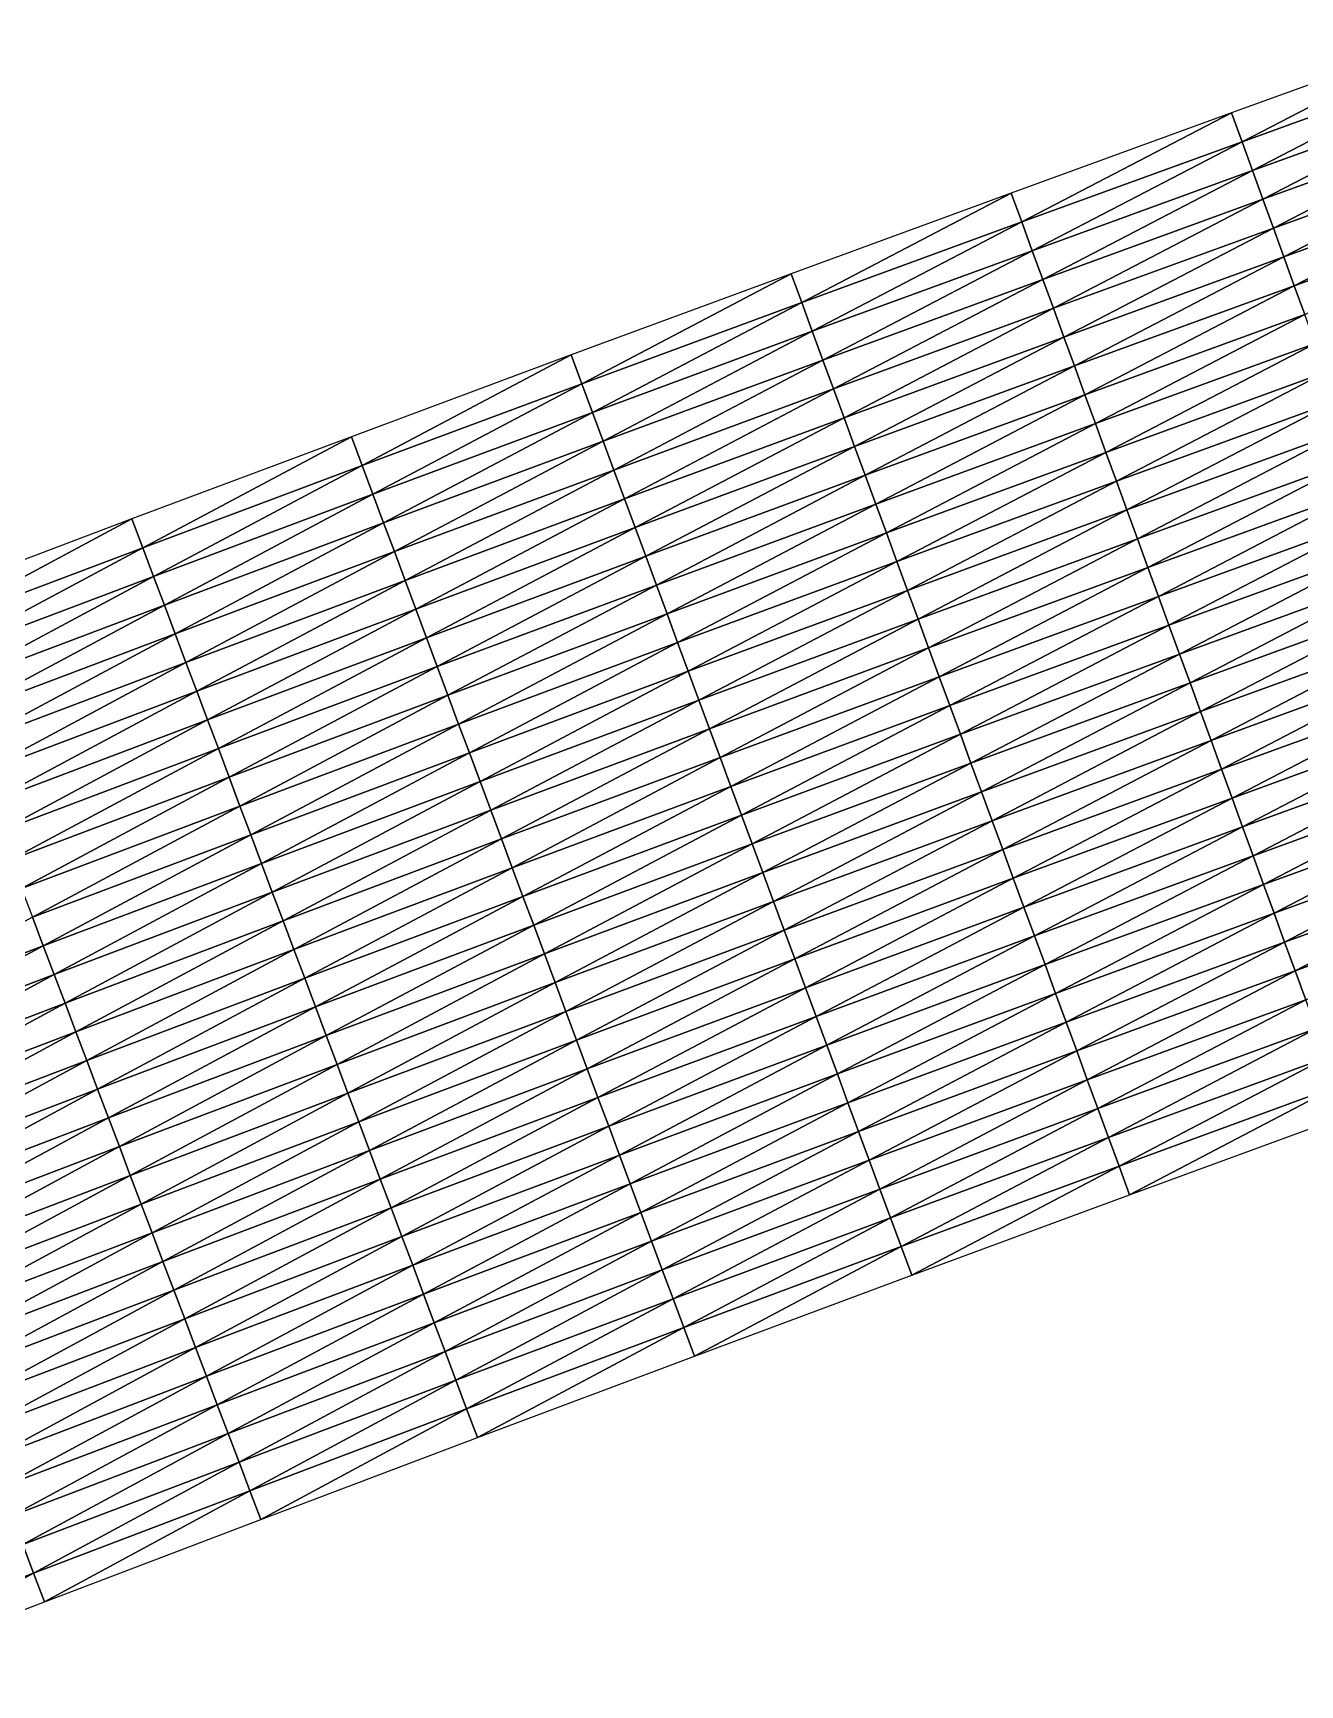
# Model space of a CAD drawing. Header units: metres. Extents: x 479979 to 482619, y 6959976 to 6961524.
# Drawn here: x 481051.8 to 481134.4, y 6960621.5 to 6960729.2 of the extents above; entities that cross this region are included whole.
import ezdxf

# ---------------------------------------------------------------- set-up
doc = ezdxf.new("R2010")
doc.units = ezdxf.units.M

msp = doc.modelspace()

# ---------------------------------------------------------------- linework, layer by layer
at = {"layer": 'GENERAL_FILL_TOP'}
for points in [[(481130.668, 6960722.103, 7.635), (481144.37, 6960729.187, 7.569), (481129.986, 6960723.983, 7.641)], [(481130.668, 6960722.103, 7.635), (481145.048, 6960727.305, 7.563), (481144.37, 6960729.187, 7.569)], [(481131.35, 6960720.223, 7.628), (481145.048, 6960727.305, 7.563), (481130.668, 6960722.103, 7.635)], [(481131.35, 6960720.223, 7.628), (481145.727, 6960725.424, 7.556), (481145.048, 6960727.305, 7.563)], [(481132.032, 6960718.343, 7.622), (481145.727, 6960725.424, 7.556), (481131.35, 6960720.223, 7.628)], [(481132.032, 6960718.343, 7.622), (481146.406, 6960723.543, 7.55), (481145.727, 6960725.424, 7.556)], [(481116.298, 6960716.873, 7.706), (481129.986, 6960723.983, 7.641), (481115.612, 6960718.751, 7.713)], [(481116.298, 6960716.873, 7.706), (481130.668, 6960722.103, 7.635), (481129.986, 6960723.983, 7.641)], [(481132.715, 6960716.463, 7.615), (481146.406, 6960723.543, 7.55), (481132.032, 6960718.343, 7.622)], [(481132.715, 6960716.463, 7.615), (481147.084, 6960721.661, 7.543), (481146.406, 6960723.543, 7.55)], [(481116.984, 6960714.994, 7.7), (481130.668, 6960722.103, 7.635), (481116.298, 6960716.873, 7.706)], [(481116.984, 6960714.994, 7.7), (481131.35, 6960720.223, 7.628), (481130.668, 6960722.103, 7.635)], [(481133.397, 6960714.583, 7.609), (481147.084, 6960721.661, 7.543), (481132.715, 6960716.463, 7.615)], [(481133.397, 6960714.583, 7.609), (481147.763, 6960719.78, 7.537), (481147.084, 6960721.661, 7.543)], [(481117.67, 6960713.115, 7.693), (481131.35, 6960720.223, 7.628), (481116.984, 6960714.994, 7.7)], [(481117.67, 6960713.115, 7.693), (481132.032, 6960718.343, 7.622), (481131.35, 6960720.223, 7.628)], [(481134.079, 6960712.703, 7.602), (481147.763, 6960719.78, 7.537), (481133.397, 6960714.583, 7.609)], [(481134.079, 6960712.703, 7.602), (481148.442, 6960717.899, 7.531), (481147.763, 6960719.78, 7.537)], [(481101.94, 6960711.612, 7.778), (481115.612, 6960718.751, 7.713), (481101.25, 6960713.489, 7.784)], [(481101.94, 6960711.612, 7.778), (481116.298, 6960716.873, 7.706), (481115.612, 6960718.751, 7.713)], [(481118.356, 6960711.237, 7.687), (481132.032, 6960718.343, 7.622), (481117.67, 6960713.115, 7.693)], [(481118.356, 6960711.237, 7.687), (481132.715, 6960716.463, 7.615), (481132.032, 6960718.343, 7.622)], [(481134.761, 6960710.823, 7.596), (481148.442, 6960717.899, 7.531), (481134.079, 6960712.703, 7.602)], [(481102.63, 6960709.735, 7.771), (481116.298, 6960716.873, 7.706), (481101.94, 6960711.612, 7.778)], [(481102.63, 6960709.735, 7.771), (481116.984, 6960714.994, 7.7), (481116.298, 6960716.873, 7.706)], [(481119.042, 6960709.358, 7.68), (481132.715, 6960716.463, 7.615), (481118.356, 6960711.237, 7.687)], [(481119.042, 6960709.358, 7.68), (481133.397, 6960714.583, 7.609), (481132.715, 6960716.463, 7.615)], [(481103.32, 6960707.858, 7.765), (481116.984, 6960714.994, 7.7), (481102.63, 6960709.735, 7.771)], [(481103.32, 6960707.858, 7.765), (481117.67, 6960713.115, 7.693), (481116.984, 6960714.994, 7.7)], [(481119.728, 6960707.479, 7.674), (481133.397, 6960714.583, 7.609), (481119.042, 6960709.358, 7.68)], [(481119.728, 6960707.479, 7.674), (481134.079, 6960712.703, 7.602), (481133.397, 6960714.583, 7.609)], [(481087.594, 6960706.319, 7.85), (481101.25, 6960713.489, 7.784), (481086.9, 6960708.195, 7.856)], [(481087.594, 6960706.319, 7.85), (481101.94, 6960711.612, 7.778), (481101.25, 6960713.489, 7.784)], [(481104.01, 6960705.981, 7.758), (481117.67, 6960713.115, 7.693), (481103.32, 6960707.858, 7.765)], [(481104.01, 6960705.981, 7.758), (481118.356, 6960711.237, 7.687), (481117.67, 6960713.115, 7.693)], [(481120.414, 6960705.601, 7.667), (481134.079, 6960712.703, 7.602), (481119.728, 6960707.479, 7.674)], [(481120.414, 6960705.601, 7.667), (481134.761, 6960710.823, 7.596), (481134.079, 6960712.703, 7.602)], [(481088.289, 6960704.444, 7.843), (481101.94, 6960711.612, 7.778), (481087.594, 6960706.319, 7.85)], [(481088.289, 6960704.444, 7.843), (481102.63, 6960709.735, 7.771), (481101.94, 6960711.612, 7.778)], [(481104.7, 6960704.103, 7.752), (481118.356, 6960711.237, 7.687), (481104.01, 6960705.981, 7.758)], [(481104.7, 6960704.103, 7.752), (481119.042, 6960709.358, 7.68), (481118.356, 6960711.237, 7.687)], [(481121.1, 6960703.722, 8.039), (481134.761, 6960710.823, 7.596), (481120.414, 6960705.601, 7.667)], [(481121.1, 6960703.722, 8.039), (481135.443, 6960708.943, 8.013), (481134.761, 6960710.823, 7.596)], [(481088.983, 6960702.568, 7.837), (481102.63, 6960709.735, 7.771), (481088.289, 6960704.444, 7.843)], [(481088.983, 6960702.568, 7.837), (481103.32, 6960707.858, 7.765), (481102.63, 6960709.735, 7.771)], [(481105.39, 6960702.226, 7.745), (481119.042, 6960709.358, 7.68), (481104.7, 6960704.103, 7.752)], [(481105.39, 6960702.226, 7.745), (481119.728, 6960707.479, 7.674), (481119.042, 6960709.358, 7.68)], [(481073.263, 6960700.991, 7.922), (481086.9, 6960708.195, 7.856), (481072.564, 6960702.865, 7.928)], [(481073.263, 6960700.991, 7.922), (481087.594, 6960706.319, 7.85), (481086.9, 6960708.195, 7.856)], [(481121.786, 6960701.843, 8.559), (481135.443, 6960708.943, 8.013), (481121.1, 6960703.722, 8.039)], [(481121.786, 6960701.843, 8.559), (481136.126, 6960707.062, 8.533), (481135.443, 6960708.943, 8.013)], [(481089.678, 6960700.692, 7.83), (481103.32, 6960707.858, 7.765), (481088.983, 6960702.568, 7.837)], [(481089.678, 6960700.692, 7.83), (481104.01, 6960705.981, 7.758), (481103.32, 6960707.858, 7.765)], [(481106.08, 6960700.349, 7.739), (481119.728, 6960707.479, 7.674), (481105.39, 6960702.226, 7.745)], [(481106.08, 6960700.349, 7.739), (481120.414, 6960705.601, 7.667), (481119.728, 6960707.479, 7.674)], [(481122.472, 6960699.965, 8.599), (481136.126, 6960707.062, 8.533), (481121.786, 6960701.843, 8.559)], [(481122.472, 6960699.965, 8.599), (481136.808, 6960705.182, 8.573), (481136.126, 6960707.062, 8.533)], [(481073.963, 6960699.118, 7.915), (481087.594, 6960706.319, 7.85), (481073.263, 6960700.991, 7.922)], [(481073.963, 6960699.118, 7.915), (481088.289, 6960704.444, 7.843), (481087.594, 6960706.319, 7.85)], [(481090.373, 6960698.817, 7.824), (481104.01, 6960705.981, 7.758), (481089.678, 6960700.692, 7.83)], [(481090.373, 6960698.817, 7.824), (481104.7, 6960704.103, 7.752), (481104.01, 6960705.981, 7.758)], [(481106.771, 6960698.472, 8.069), (481120.414, 6960705.601, 7.667), (481106.08, 6960700.349, 7.739)], [(481106.771, 6960698.472, 8.069), (481121.1, 6960703.722, 8.039), (481120.414, 6960705.601, 7.667)], [(481123.158, 6960698.086, 8.639), (481136.808, 6960705.182, 8.573), (481122.472, 6960699.965, 8.599)], [(481123.158, 6960698.086, 8.639), (481137.49, 6960703.302, 8.613), (481136.808, 6960705.182, 8.573)], [(481074.662, 6960697.244, 7.909), (481088.289, 6960704.444, 7.843), (481073.963, 6960699.118, 7.915)], [(481074.662, 6960697.244, 7.909), (481088.983, 6960702.568, 7.837), (481088.289, 6960704.444, 7.843)], [(481091.067, 6960696.941, 7.817), (481104.7, 6960704.103, 7.752), (481090.373, 6960698.817, 7.824)], [(481091.067, 6960696.941, 7.817), (481105.39, 6960702.226, 7.745), (481104.7, 6960704.103, 7.752)], [(481107.461, 6960696.595, 8.589), (481121.1, 6960703.722, 8.039), (481106.771, 6960698.472, 8.069)], [(481107.461, 6960696.595, 8.589), (481121.786, 6960701.843, 8.559), (481121.1, 6960703.722, 8.039)], [(481058.948, 6960695.627, 7.994), (481072.564, 6960702.865, 7.928), (481058.243, 6960697.499, 8.001)], [(481058.948, 6960695.627, 7.994), (481073.263, 6960700.991, 7.922), (481072.564, 6960702.865, 7.928)], [(481123.844, 6960696.207, 8.679), (481137.49, 6960703.302, 8.613), (481123.158, 6960698.086, 8.639)], [(481123.844, 6960696.207, 8.679), (481138.172, 6960701.422, 8.653), (481137.49, 6960703.302, 8.613)], [(481075.361, 6960695.37, 7.902), (481088.983, 6960702.568, 7.837), (481074.662, 6960697.244, 7.909)], [(481075.361, 6960695.37, 7.902), (481089.678, 6960700.692, 7.83), (481088.983, 6960702.568, 7.837)], [(481091.762, 6960695.066, 7.811), (481105.39, 6960702.226, 7.745), (481091.067, 6960696.941, 7.817)], [(481091.762, 6960695.066, 7.811), (481106.08, 6960700.349, 7.739), (481105.39, 6960702.226, 7.745)], [(481108.151, 6960694.718, 8.629), (481121.786, 6960701.843, 8.559), (481107.461, 6960696.595, 8.589)], [(481108.151, 6960694.718, 8.629), (481122.472, 6960699.965, 8.599), (481121.786, 6960701.843, 8.559)], [(481059.652, 6960693.755, 7.988), (481073.263, 6960700.991, 7.922), (481058.948, 6960695.627, 7.994)], [(481059.652, 6960693.755, 7.988), (481073.963, 6960699.118, 7.915), (481073.263, 6960700.991, 7.922)], [(481076.06, 6960693.496, 7.896), (481089.678, 6960700.692, 7.83), (481075.361, 6960695.37, 7.902)], [(481076.06, 6960693.496, 7.896), (481090.373, 6960698.817, 7.824), (481089.678, 6960700.692, 7.83)], [(481124.53, 6960694.328, 8.719), (481138.172, 6960701.422, 8.653), (481123.844, 6960696.207, 8.679)], [(481124.53, 6960694.328, 8.719), (481138.854, 6960699.542, 8.693), (481138.172, 6960701.422, 8.653)], [(481092.456, 6960693.19, 8.102), (481106.08, 6960700.349, 7.739), (481091.762, 6960695.066, 7.811)], [(481092.456, 6960693.19, 8.102), (481106.771, 6960698.472, 8.069), (481106.08, 6960700.349, 7.739)], [(481108.841, 6960692.84, 8.669), (481122.472, 6960699.965, 8.599), (481108.151, 6960694.718, 8.629)], [(481108.841, 6960692.84, 8.669), (481123.158, 6960698.086, 8.639), (481122.472, 6960699.965, 8.599)], [(481125.216, 6960692.45, 8.759), (481138.854, 6960699.542, 8.693), (481124.53, 6960694.328, 8.719)], [(481125.216, 6960692.45, 8.759), (481139.536, 6960697.662, 8.733), (481138.854, 6960699.542, 8.693)], [(481060.356, 6960691.883, 7.981), (481073.963, 6960699.118, 7.915), (481059.652, 6960693.755, 7.988)], [(481060.356, 6960691.883, 7.981), (481074.662, 6960697.244, 7.909), (481073.963, 6960699.118, 7.915)], [(481076.76, 6960691.623, 7.889), (481090.373, 6960698.817, 7.824), (481076.06, 6960693.496, 7.896)], [(481076.76, 6960691.623, 7.889), (481091.067, 6960696.941, 7.817), (481090.373, 6960698.817, 7.824)], [(481093.151, 6960691.315, 8.622), (481106.771, 6960698.472, 8.069), (481092.456, 6960693.19, 8.102)], [(481093.151, 6960691.315, 8.622), (481107.461, 6960696.595, 8.589), (481106.771, 6960698.472, 8.069)], [(481044.649, 6960690.224, 8.067), (481058.243, 6960697.499, 8.001), (481043.94, 6960692.093, 8.073)], [(481044.649, 6960690.224, 8.067), (481058.948, 6960695.627, 7.994), (481058.243, 6960697.499, 8.001)], [(481061.061, 6960690.011, 7.974), (481074.662, 6960697.244, 7.909), (481060.356, 6960691.883, 7.981)], [(481061.061, 6960690.011, 7.974), (481075.361, 6960695.37, 7.902), (481074.662, 6960697.244, 7.909)], [(481109.531, 6960690.963, 8.709), (481123.158, 6960698.086, 8.639), (481108.841, 6960692.84, 8.669)], [(481109.531, 6960690.963, 8.709), (481123.844, 6960696.207, 8.679), (481123.158, 6960698.086, 8.639)], [(481125.902, 6960690.571, 8.799), (481139.536, 6960697.662, 8.733), (481125.216, 6960692.45, 8.759)], [(481125.902, 6960690.571, 8.799), (481140.219, 6960695.782, 8.773), (481139.536, 6960697.662, 8.733)], [(481077.459, 6960689.749, 7.883), (481091.067, 6960696.941, 7.817), (481076.76, 6960691.623, 7.889)], [(481077.459, 6960689.749, 7.883), (481091.762, 6960695.066, 7.811), (481091.067, 6960696.941, 7.817)], [(481093.845, 6960689.439, 8.662), (481107.461, 6960696.595, 8.589), (481093.151, 6960691.315, 8.622)], [(481093.845, 6960689.439, 8.662), (481108.151, 6960694.718, 8.629), (481107.461, 6960696.595, 8.589)], [(481110.221, 6960689.086, 8.749), (481123.844, 6960696.207, 8.679), (481109.531, 6960690.963, 8.709)], [(481110.221, 6960689.086, 8.749), (481124.53, 6960694.328, 8.719), (481123.844, 6960696.207, 8.679)], [(481045.359, 6960688.354, 8.06), (481058.948, 6960695.627, 7.994), (481044.649, 6960690.224, 8.067)], [(481045.359, 6960688.354, 8.06), (481059.652, 6960693.755, 7.988), (481058.948, 6960695.627, 7.994)], [(481061.765, 6960688.14, 7.968), (481075.361, 6960695.37, 7.902), (481061.061, 6960690.011, 7.974)], [(481061.765, 6960688.14, 7.968), (481076.06, 6960693.496, 7.896), (481075.361, 6960695.37, 7.902)], [(481078.158, 6960687.875, 8.139), (481091.762, 6960695.066, 7.811), (481077.459, 6960689.749, 7.883)], [(481078.158, 6960687.875, 8.139), (481092.456, 6960693.19, 8.102), (481091.762, 6960695.066, 7.811)], [(481126.588, 6960688.692, 8.839), (481140.219, 6960695.782, 8.773), (481125.902, 6960690.571, 8.799)], [(481126.588, 6960688.692, 8.839), (481140.901, 6960693.902, 8.813), (481140.219, 6960695.782, 8.773)], [(481094.54, 6960687.564, 8.702), (481108.151, 6960694.718, 8.629), (481093.845, 6960689.439, 8.662)], [(481094.54, 6960687.564, 8.702), (481108.841, 6960692.84, 8.669), (481108.151, 6960694.718, 8.629)], [(481110.911, 6960687.209, 8.789), (481124.53, 6960694.328, 8.719), (481110.221, 6960689.086, 8.749)], [(481110.911, 6960687.209, 8.789), (481125.216, 6960692.45, 8.759), (481124.53, 6960694.328, 8.719)], [(481046.069, 6960686.484, 8.054), (481059.652, 6960693.755, 7.988), (481045.359, 6960688.354, 8.06)], [(481046.069, 6960686.484, 8.054), (481060.356, 6960691.883, 7.981), (481059.652, 6960693.755, 7.988)], [(481062.47, 6960686.268, 7.961), (481076.06, 6960693.496, 7.896), (481061.765, 6960688.14, 7.968)], [(481062.47, 6960686.268, 7.961), (481076.76, 6960691.623, 7.889), (481076.06, 6960693.496, 7.896)], [(481078.858, 6960686.001, 8.659), (481092.456, 6960693.19, 8.102), (481078.158, 6960687.875, 8.139)], [(481078.858, 6960686.001, 8.659), (481093.151, 6960691.315, 8.622), (481092.456, 6960693.19, 8.102)], [(481127.274, 6960686.814, 8.799), (481140.901, 6960693.902, 8.813), (481126.588, 6960688.692, 8.839)], [(481127.274, 6960686.814, 8.799), (481141.583, 6960692.022, 8.773), (481140.901, 6960693.902, 8.813)], [(481046.778, 6960684.614, 8.047), (481060.356, 6960691.883, 7.981), (481046.069, 6960686.484, 8.054)], [(481046.778, 6960684.614, 8.047), (481061.061, 6960690.011, 7.974), (481060.356, 6960691.883, 7.981)], [(481095.234, 6960685.688, 8.742), (481108.841, 6960692.84, 8.669), (481094.54, 6960687.564, 8.702)], [(481095.234, 6960685.688, 8.742), (481109.531, 6960690.963, 8.709), (481108.841, 6960692.84, 8.669)], [(481111.601, 6960685.332, 8.829), (481125.216, 6960692.45, 8.759), (481110.911, 6960687.209, 8.789)], [(481111.601, 6960685.332, 8.829), (481125.902, 6960690.571, 8.799), (481125.216, 6960692.45, 8.759)], [(481127.96, 6960684.935, 8.759), (481141.583, 6960692.022, 8.773), (481127.274, 6960686.814, 8.799)], [(481127.96, 6960684.935, 8.759), (481142.265, 6960690.142, 8.733), (481141.583, 6960692.022, 8.773)], [(481063.174, 6960684.396, 7.955), (481076.76, 6960691.623, 7.889), (481062.47, 6960686.268, 7.961)], [(481063.174, 6960684.396, 7.955), (481077.459, 6960689.749, 7.883), (481076.76, 6960691.623, 7.889)], [(481079.557, 6960684.128, 8.699), (481093.151, 6960691.315, 8.622), (481078.858, 6960686.001, 8.659)], [(481079.557, 6960684.128, 8.699), (481093.845, 6960689.439, 8.662), (481093.151, 6960691.315, 8.622)], [(481095.929, 6960683.813, 8.782), (481109.531, 6960690.963, 8.709), (481095.234, 6960685.688, 8.742)], [(481095.929, 6960683.813, 8.782), (481110.221, 6960689.086, 8.749), (481109.531, 6960690.963, 8.709)], [(481047.488, 6960682.744, 8.04), (481061.061, 6960690.011, 7.974), (481046.778, 6960684.614, 8.047)], [(481047.488, 6960682.744, 8.04), (481061.765, 6960688.14, 7.968), (481061.061, 6960690.011, 7.974)], [(481063.878, 6960682.524, 8.179), (481077.459, 6960689.749, 7.883), (481063.174, 6960684.396, 7.955)], [(481063.878, 6960682.524, 8.179), (481078.158, 6960687.875, 8.139), (481077.459, 6960689.749, 7.883)], [(481112.291, 6960683.455, 8.869), (481125.902, 6960690.571, 8.799), (481111.601, 6960685.332, 8.829)], [(481112.291, 6960683.455, 8.869), (481126.588, 6960688.692, 8.839), (481125.902, 6960690.571, 8.799)], [(481128.646, 6960683.056, 8.719), (481142.265, 6960690.142, 8.733), (481127.96, 6960684.935, 8.759)], [(481128.646, 6960683.056, 8.719), (481142.947, 6960688.262, 8.693), (481142.265, 6960690.142, 8.733)], [(481080.256, 6960682.254, 8.739), (481093.845, 6960689.439, 8.662), (481079.557, 6960684.128, 8.699)], [(481080.256, 6960682.254, 8.739), (481094.54, 6960687.564, 8.702), (481093.845, 6960689.439, 8.662)], [(481096.624, 6960681.937, 8.822), (481110.221, 6960689.086, 8.749), (481095.929, 6960683.813, 8.782)], [(481096.624, 6960681.937, 8.822), (481110.911, 6960687.209, 8.789), (481110.221, 6960689.086, 8.749)], [(481112.982, 6960681.577, 8.829), (481126.588, 6960688.692, 8.839), (481112.291, 6960683.455, 8.869)], [(481112.982, 6960681.577, 8.829), (481127.274, 6960686.814, 8.799), (481126.588, 6960688.692, 8.839)], [(481048.198, 6960680.874, 8.034), (481061.765, 6960688.14, 7.968), (481047.488, 6960682.744, 8.04)], [(481048.198, 6960680.874, 8.034), (481062.47, 6960686.268, 7.961), (481061.765, 6960688.14, 7.968)], [(481064.583, 6960680.652, 8.699), (481078.158, 6960687.875, 8.139), (481063.878, 6960682.524, 8.179)], [(481064.583, 6960680.652, 8.699), (481078.858, 6960686.001, 8.659), (481078.158, 6960687.875, 8.139)], [(481080.956, 6960680.38, 8.779), (481094.54, 6960687.564, 8.702), (481080.256, 6960682.254, 8.739)], [(481080.956, 6960680.38, 8.779), (481095.234, 6960685.688, 8.742), (481094.54, 6960687.564, 8.702)], [(481129.332, 6960681.178, 8.679), (481142.947, 6960688.262, 8.693), (481128.646, 6960683.056, 8.719)], [(481129.332, 6960681.178, 8.679), (481143.629, 6960686.382, 8.653), (481142.947, 6960688.262, 8.693)], [(481097.318, 6960680.062, 8.862), (481110.911, 6960687.209, 8.789), (481096.624, 6960681.937, 8.822)], [(481097.318, 6960680.062, 8.862), (481111.601, 6960685.332, 8.829), (481110.911, 6960687.209, 8.789)], [(481113.672, 6960679.7, 8.789), (481127.274, 6960686.814, 8.799), (481112.982, 6960681.577, 8.829)], [(481113.672, 6960679.7, 8.789), (481127.96, 6960684.935, 8.759), (481127.274, 6960686.814, 8.799)], [(481048.907, 6960679.004, 8.027), (481062.47, 6960686.268, 7.961), (481048.198, 6960680.874, 8.034)], [(481048.907, 6960679.004, 8.027), (481063.174, 6960684.396, 7.955), (481062.47, 6960686.268, 7.961)], [(481065.287, 6960678.78, 8.739), (481078.858, 6960686.001, 8.659), (481064.583, 6960680.652, 8.699)], [(481065.287, 6960678.78, 8.739), (481079.557, 6960684.128, 8.699), (481078.858, 6960686.001, 8.659)], [(481081.655, 6960678.506, 8.819), (481095.234, 6960685.688, 8.742), (481080.956, 6960680.38, 8.779)], [(481081.655, 6960678.506, 8.819), (481095.929, 6960683.813, 8.782), (481095.234, 6960685.688, 8.742)], [(481130.018, 6960679.299, 8.639), (481143.629, 6960686.382, 8.653), (481129.332, 6960681.178, 8.679)], [(481130.018, 6960679.299, 8.639), (481144.312, 6960684.502, 8.613), (481143.629, 6960686.382, 8.653)], [(481049.617, 6960677.135, 8.222), (481063.174, 6960684.396, 7.955), (481048.907, 6960679.004, 8.027)], [(481049.617, 6960677.135, 8.222), (481063.878, 6960682.524, 8.179), (481063.174, 6960684.396, 7.955)], [(481098.013, 6960678.186, 8.902), (481111.601, 6960685.332, 8.829), (481097.318, 6960680.062, 8.862)], [(481098.013, 6960678.186, 8.902), (481112.291, 6960683.455, 8.869), (481111.601, 6960685.332, 8.829)], [(481114.362, 6960677.823, 8.749), (481127.96, 6960684.935, 8.759), (481113.672, 6960679.7, 8.789)], [(481114.362, 6960677.823, 8.749), (481128.646, 6960683.056, 8.719), (481127.96, 6960684.935, 8.759)], [(481130.704, 6960677.42, 8.599), (481144.312, 6960684.502, 8.613), (481130.018, 6960679.299, 8.639)], [(481130.704, 6960677.42, 8.599), (481144.994, 6960682.622, 8.573), (481144.312, 6960684.502, 8.613)], [(481065.991, 6960676.908, 8.779), (481079.557, 6960684.128, 8.699), (481065.287, 6960678.78, 8.739)], [(481065.991, 6960676.908, 8.779), (481080.256, 6960682.254, 8.739), (481079.557, 6960684.128, 8.699)], [(481082.354, 6960676.633, 8.859), (481095.929, 6960683.813, 8.782), (481081.655, 6960678.506, 8.819)], [(481082.354, 6960676.633, 8.859), (481096.624, 6960681.937, 8.822), (481095.929, 6960683.813, 8.782)], [(481098.707, 6960676.311, 8.862), (481112.291, 6960683.455, 8.869), (481098.013, 6960678.186, 8.902)], [(481098.707, 6960676.311, 8.862), (481112.982, 6960681.577, 8.829), (481112.291, 6960683.455, 8.869)], [(481050.327, 6960675.265, 8.742), (481063.878, 6960682.524, 8.179), (481049.617, 6960677.135, 8.222)], [(481050.327, 6960675.265, 8.742), (481064.583, 6960680.652, 8.699), (481063.878, 6960682.524, 8.179)], [(481066.696, 6960675.036, 8.819), (481080.256, 6960682.254, 8.739), (481065.991, 6960676.908, 8.779)], [(481066.696, 6960675.036, 8.819), (481080.956, 6960680.38, 8.779), (481080.256, 6960682.254, 8.739)], [(481115.052, 6960675.946, 8.709), (481128.646, 6960683.056, 8.719), (481114.362, 6960677.823, 8.749)], [(481115.052, 6960675.946, 8.709), (481129.332, 6960681.178, 8.679), (481128.646, 6960683.056, 8.719)], [(481131.39, 6960675.542, 8.559), (481144.994, 6960682.622, 8.573), (481130.704, 6960677.42, 8.599)], [(481131.39, 6960675.542, 8.559), (481145.676, 6960680.742, 8.533), (481144.994, 6960682.622, 8.573)], [(481083.054, 6960674.759, 8.899), (481096.624, 6960681.937, 8.822), (481082.354, 6960676.633, 8.859)], [(481083.054, 6960674.759, 8.899), (481097.318, 6960680.062, 8.862), (481096.624, 6960681.937, 8.822)], [(481099.402, 6960674.435, 8.822), (481112.982, 6960681.577, 8.829), (481098.707, 6960676.311, 8.862)], [(481099.402, 6960674.435, 8.822), (481113.672, 6960679.7, 8.789), (481112.982, 6960681.577, 8.829)], [(481115.742, 6960674.069, 8.669), (481129.332, 6960681.178, 8.679), (481115.052, 6960675.946, 8.709)], [(481115.742, 6960674.069, 8.669), (481130.018, 6960679.299, 8.639), (481129.332, 6960681.178, 8.679)], [(481051.037, 6960673.395, 8.782), (481064.583, 6960680.652, 8.699), (481050.327, 6960675.265, 8.742)], [(481051.037, 6960673.395, 8.782), (481065.287, 6960678.78, 8.739), (481064.583, 6960680.652, 8.699)], [(481067.4, 6960673.165, 8.859), (481080.956, 6960680.38, 8.779), (481066.696, 6960675.036, 8.819)], [(481067.4, 6960673.165, 8.859), (481081.655, 6960678.506, 8.819), (481080.956, 6960680.38, 8.779)], [(481083.753, 6960672.885, 8.939), (481097.318, 6960680.062, 8.862), (481083.054, 6960674.759, 8.899)], [(481083.753, 6960672.885, 8.939), (481098.013, 6960678.186, 8.902), (481097.318, 6960680.062, 8.862)], [(481132.076, 6960673.663, 8.039), (481145.676, 6960680.742, 8.533), (481131.39, 6960675.542, 8.559)], [(481132.076, 6960673.663, 8.039), (481146.358, 6960678.861, 8.013), (481145.676, 6960680.742, 8.533)], [(481100.096, 6960672.56, 8.782), (481113.672, 6960679.7, 8.789), (481099.402, 6960674.435, 8.822)], [(481100.096, 6960672.56, 8.782), (481114.362, 6960677.823, 8.749), (481113.672, 6960679.7, 8.789)], [(481116.432, 6960672.192, 8.629), (481130.018, 6960679.299, 8.639), (481115.742, 6960674.069, 8.669)], [(481116.432, 6960672.192, 8.629), (481130.704, 6960677.42, 8.599), (481130.018, 6960679.299, 8.639)], [(481051.746, 6960671.525, 8.822), (481065.287, 6960678.78, 8.739), (481051.037, 6960673.395, 8.782)], [(481051.746, 6960671.525, 8.822), (481065.991, 6960676.908, 8.779), (481065.287, 6960678.78, 8.739)], [(481068.104, 6960671.293, 8.899), (481081.655, 6960678.506, 8.819), (481067.4, 6960673.165, 8.859)], [(481068.104, 6960671.293, 8.899), (481082.354, 6960676.633, 8.859), (481081.655, 6960678.506, 8.819)], [(481084.452, 6960671.011, 8.899), (481098.013, 6960678.186, 8.902), (481083.753, 6960672.885, 8.939)], [(481084.452, 6960671.011, 8.899), (481098.707, 6960676.311, 8.862), (481098.013, 6960678.186, 8.902)], [(481132.762, 6960671.784, 7.551), (481146.358, 6960678.861, 8.013), (481132.076, 6960673.663, 8.039)], [(481132.762, 6960671.784, 7.551), (481147.04, 6960676.981, 7.48), (481146.358, 6960678.861, 8.013)], [(481052.456, 6960669.655, 8.862), (481065.991, 6960676.908, 8.779), (481051.746, 6960671.525, 8.822)], [(481052.456, 6960669.655, 8.862), (481066.696, 6960675.036, 8.819), (481065.991, 6960676.908, 8.779)], [(481100.791, 6960670.684, 8.742), (481114.362, 6960677.823, 8.749), (481100.096, 6960672.56, 8.782)], [(481100.791, 6960670.684, 8.742), (481115.052, 6960675.946, 8.709), (481114.362, 6960677.823, 8.749)], [(481117.122, 6960670.314, 8.589), (481130.704, 6960677.42, 8.599), (481116.432, 6960672.192, 8.629)], [(481117.122, 6960670.314, 8.589), (481131.39, 6960675.542, 8.559), (481130.704, 6960677.42, 8.599)], [(481133.448, 6960669.906, 7.544), (481147.04, 6960676.981, 7.48), (481132.762, 6960671.784, 7.551)], [(481133.448, 6960669.906, 7.544), (481147.722, 6960675.101, 7.473), (481147.04, 6960676.981, 7.48)], [(481068.809, 6960669.421, 8.939), (481082.354, 6960676.633, 8.859), (481068.104, 6960671.293, 8.899)], [(481068.809, 6960669.421, 8.939), (481083.054, 6960674.759, 8.899), (481082.354, 6960676.633, 8.859)], [(481085.151, 6960669.138, 8.859), (481098.707, 6960676.311, 8.862), (481084.452, 6960671.011, 8.899)], [(481085.151, 6960669.138, 8.859), (481099.402, 6960674.435, 8.822), (481098.707, 6960676.311, 8.862)], [(481101.485, 6960668.809, 8.702), (481115.052, 6960675.946, 8.709), (481100.791, 6960670.684, 8.742)], [(481101.485, 6960668.809, 8.702), (481115.742, 6960674.069, 8.669), (481115.052, 6960675.946, 8.709)], [(481053.166, 6960667.785, 8.902), (481066.696, 6960675.036, 8.819), (481052.456, 6960669.655, 8.862)], [(481053.166, 6960667.785, 8.902), (481067.4, 6960673.165, 8.859), (481066.696, 6960675.036, 8.819)], [(481069.513, 6960667.549, 8.979), (481083.054, 6960674.759, 8.899), (481068.809, 6960669.421, 8.939)], [(481069.513, 6960667.549, 8.979), (481083.753, 6960672.885, 8.939), (481083.054, 6960674.759, 8.899)], [(481117.812, 6960668.437, 8.069), (481131.39, 6960675.542, 8.559), (481117.122, 6960670.314, 8.589)], [(481117.812, 6960668.437, 8.069), (481132.076, 6960673.663, 8.039), (481131.39, 6960675.542, 8.559)], [(481134.134, 6960668.027, 7.538), (481147.722, 6960675.101, 7.473), (481133.448, 6960669.906, 7.544)], [(481134.134, 6960668.027, 7.538), (481148.405, 6960673.221, 7.467), (481147.722, 6960675.101, 7.473)], [(481085.851, 6960667.264, 8.819), (481099.402, 6960674.435, 8.822), (481085.151, 6960669.138, 8.859)], [(481085.851, 6960667.264, 8.819), (481100.096, 6960672.56, 8.782), (481099.402, 6960674.435, 8.822)], [(481102.18, 6960666.933, 8.662), (481115.742, 6960674.069, 8.669), (481101.485, 6960668.809, 8.702)], [(481102.18, 6960666.933, 8.662), (481116.432, 6960672.192, 8.629), (481115.742, 6960674.069, 8.669)], [(481118.503, 6960666.56, 7.622), (481132.076, 6960673.663, 8.039), (481117.812, 6960668.437, 8.069)], [(481118.503, 6960666.56, 7.622), (481132.762, 6960671.784, 7.551), (481132.076, 6960673.663, 8.039)], [(481053.875, 6960665.916, 8.942), (481067.4, 6960673.165, 8.859), (481053.166, 6960667.785, 8.902)], [(481053.875, 6960665.916, 8.942), (481068.104, 6960671.293, 8.899), (481067.4, 6960673.165, 8.859)], [(481070.217, 6960665.677, 8.939), (481083.753, 6960672.885, 8.939), (481069.513, 6960667.549, 8.979)], [(481070.217, 6960665.677, 8.939), (481084.452, 6960671.011, 8.899), (481083.753, 6960672.885, 8.939)], [(481086.55, 6960665.39, 8.779), (481100.096, 6960672.56, 8.782), (481085.851, 6960667.264, 8.819)], [(481086.55, 6960665.39, 8.779), (481100.791, 6960670.684, 8.742), (481100.096, 6960672.56, 8.782)], [(481134.82, 6960666.148, 7.531), (481148.405, 6960673.221, 7.467), (481134.134, 6960668.027, 7.538)], [(481038.238, 6960664.234, 8.908), (481052.456, 6960669.655, 8.862), (481051.746, 6960671.525, 8.822)], [(481102.875, 6960665.058, 8.622), (481116.432, 6960672.192, 8.629), (481102.18, 6960666.933, 8.662)], [(481102.875, 6960665.058, 8.622), (481117.122, 6960670.314, 8.589), (481116.432, 6960672.192, 8.629)], [(481119.193, 6960664.683, 7.615), (481132.762, 6960671.784, 7.551), (481118.503, 6960666.56, 7.622)], [(481119.193, 6960664.683, 7.615), (481133.448, 6960669.906, 7.544), (481132.762, 6960671.784, 7.551)], [(481054.585, 6960664.046, 8.982), (481068.104, 6960671.293, 8.899), (481053.875, 6960665.916, 8.942)], [(481054.585, 6960664.046, 8.982), (481068.809, 6960669.421, 8.939), (481068.104, 6960671.293, 8.899)], [(481070.922, 6960663.805, 8.899), (481084.452, 6960671.011, 8.899), (481070.217, 6960665.677, 8.939)], [(481070.922, 6960663.805, 8.899), (481085.151, 6960669.138, 8.859), (481084.452, 6960671.011, 8.899)], [(481087.249, 6960663.516, 8.739), (481100.791, 6960670.684, 8.742), (481086.55, 6960665.39, 8.779)], [(481087.249, 6960663.516, 8.739), (481101.485, 6960668.809, 8.702), (481100.791, 6960670.684, 8.742)], [(481103.569, 6960663.182, 8.102), (481117.122, 6960670.314, 8.589), (481102.875, 6960665.058, 8.622)], [(481103.569, 6960663.182, 8.102), (481117.812, 6960668.437, 8.069), (481117.122, 6960670.314, 8.589)], [(481038.953, 6960662.367, 8.948), (481052.456, 6960669.655, 8.862), (481038.238, 6960664.234, 8.908)], [(481038.953, 6960662.367, 8.948), (481053.166, 6960667.785, 8.902), (481052.456, 6960669.655, 8.862)], [(481055.295, 6960662.176, 9.022), (481068.809, 6960669.421, 8.939), (481054.585, 6960664.046, 8.982)], [(481055.295, 6960662.176, 9.022), (481069.513, 6960667.549, 8.979), (481068.809, 6960669.421, 8.939)], [(481119.883, 6960662.806, 7.609), (481133.448, 6960669.906, 7.544), (481119.193, 6960664.683, 7.615)], [(481119.883, 6960662.806, 7.609), (481134.134, 6960668.027, 7.538), (481133.448, 6960669.906, 7.544)], [(481071.626, 6960661.933, 8.859), (481085.151, 6960669.138, 8.859), (481070.922, 6960663.805, 8.899)], [(481071.626, 6960661.933, 8.859), (481085.851, 6960667.264, 8.819), (481085.151, 6960669.138, 8.859)], [(481087.949, 6960661.643, 8.699), (481101.485, 6960668.809, 8.702), (481087.249, 6960663.516, 8.739)], [(481087.949, 6960661.643, 8.699), (481102.18, 6960666.933, 8.662), (481101.485, 6960668.809, 8.702)], [(481104.264, 6960661.307, 7.693), (481117.812, 6960668.437, 8.069), (481103.569, 6960663.182, 8.102)], [(481104.264, 6960661.307, 7.693), (481118.503, 6960666.56, 7.622), (481117.812, 6960668.437, 8.069)], [(481039.668, 6960660.499, 8.988), (481053.166, 6960667.785, 8.902), (481038.953, 6960662.367, 8.948)], [(481039.668, 6960660.499, 8.988), (481053.875, 6960665.916, 8.942), (481053.166, 6960667.785, 8.902)], [(481056.004, 6960660.306, 8.982), (481069.513, 6960667.549, 8.979), (481055.295, 6960662.176, 9.022)], [(481056.004, 6960660.306, 8.982), (481070.217, 6960665.677, 8.939), (481069.513, 6960667.549, 8.979)], [(481072.331, 6960660.062, 8.819), (481085.851, 6960667.264, 8.819), (481071.626, 6960661.933, 8.859)], [(481072.331, 6960660.062, 8.819), (481086.55, 6960665.39, 8.779), (481085.851, 6960667.264, 8.819)], [(481120.573, 6960660.929, 7.602), (481134.134, 6960668.027, 7.538), (481119.883, 6960662.806, 7.609)], [(481120.573, 6960660.929, 7.602), (481134.82, 6960666.148, 7.531), (481134.134, 6960668.027, 7.538)], [(481088.648, 6960659.769, 8.659), (481102.18, 6960666.933, 8.662), (481087.949, 6960661.643, 8.699)], [(481088.648, 6960659.769, 8.659), (481102.875, 6960665.058, 8.622), (481102.18, 6960666.933, 8.662)], [(481104.958, 6960659.431, 7.687), (481118.503, 6960666.56, 7.622), (481104.264, 6960661.307, 7.693)], [(481104.958, 6960659.431, 7.687), (481119.193, 6960664.683, 7.615), (481118.503, 6960666.56, 7.622)], [(481121.263, 6960659.052, 7.596), (481134.82, 6960666.148, 7.531), (481120.573, 6960660.929, 7.602)], [(481121.263, 6960659.052, 7.596), (481135.506, 6960664.27, 7.525), (481134.82, 6960666.148, 7.531)], [(481040.384, 6960658.631, 9.028), (481053.875, 6960665.916, 8.942), (481039.668, 6960660.499, 8.988)], [(481040.384, 6960658.631, 9.028), (481054.585, 6960664.046, 8.982), (481053.875, 6960665.916, 8.942)], [(481056.714, 6960658.436, 8.942), (481070.217, 6960665.677, 8.939), (481056.004, 6960660.306, 8.982)], [(481056.714, 6960658.436, 8.942), (481070.922, 6960663.805, 8.899), (481070.217, 6960665.677, 8.939)], [(481073.035, 6960658.19, 8.779), (481086.55, 6960665.39, 8.779), (481072.331, 6960660.062, 8.819)], [(481073.035, 6960658.19, 8.779), (481087.249, 6960663.516, 8.739), (481086.55, 6960665.39, 8.779)], [(481089.347, 6960657.895, 8.139), (481102.875, 6960665.058, 8.622), (481088.648, 6960659.769, 8.659)], [(481089.347, 6960657.895, 8.139), (481103.569, 6960663.182, 8.102), (481102.875, 6960665.058, 8.622)], [(481041.099, 6960656.764, 9.068), (481054.585, 6960664.046, 8.982), (481040.384, 6960658.631, 9.028)], [(481041.099, 6960656.764, 9.068), (481055.295, 6960662.176, 9.022), (481054.585, 6960664.046, 8.982)], [(481105.653, 6960657.555, 7.68), (481119.193, 6960664.683, 7.615), (481104.958, 6960659.431, 7.687)], [(481105.653, 6960657.555, 7.68), (481119.883, 6960662.806, 7.609), (481119.193, 6960664.683, 7.615)], [(481121.953, 6960657.174, 7.589), (481135.506, 6960664.27, 7.525), (481121.263, 6960659.052, 7.596)], [(481121.953, 6960657.174, 7.589), (481136.192, 6960662.391, 7.518), (481135.506, 6960664.27, 7.525)], [(481057.424, 6960656.566, 8.902), (481070.922, 6960663.805, 8.899), (481056.714, 6960658.436, 8.942)], [(481057.424, 6960656.566, 8.902), (481071.626, 6960661.933, 8.859), (481070.922, 6960663.805, 8.899)], [(481073.739, 6960656.318, 8.739), (481087.249, 6960663.516, 8.739), (481073.035, 6960658.19, 8.779)], [(481073.739, 6960656.318, 8.739), (481087.949, 6960661.643, 8.699), (481087.249, 6960663.516, 8.739)], [(481090.047, 6960656.021, 7.765), (481103.569, 6960663.182, 8.102), (481089.347, 6960657.895, 8.139)], [(481090.047, 6960656.021, 7.765), (481104.264, 6960661.307, 7.693), (481103.569, 6960663.182, 8.102)], [(481106.347, 6960655.68, 7.674), (481119.883, 6960662.806, 7.609), (481105.653, 6960657.555, 7.68)], [(481106.347, 6960655.68, 7.674), (481120.573, 6960660.929, 7.602), (481119.883, 6960662.806, 7.609)], [(481041.814, 6960654.896, 9.028), (481055.295, 6960662.176, 9.022), (481041.099, 6960656.764, 9.068)], [(481041.814, 6960654.896, 9.028), (481056.004, 6960660.306, 8.982), (481055.295, 6960662.176, 9.022)], [(481058.134, 6960654.696, 8.862), (481071.626, 6960661.933, 8.859), (481057.424, 6960656.566, 8.902)], [(481058.134, 6960654.696, 8.862), (481072.331, 6960660.062, 8.819), (481071.626, 6960661.933, 8.859)], [(481122.643, 6960655.297, 7.583), (481136.192, 6960662.391, 7.518), (481121.953, 6960657.174, 7.589)], [(481122.643, 6960655.297, 7.583), (481136.878, 6960660.512, 7.512), (481136.192, 6960662.391, 7.518)], [(481074.444, 6960654.446, 8.699), (481087.949, 6960661.643, 8.699), (481073.739, 6960656.318, 8.739)], [(481074.444, 6960654.446, 8.699), (481088.648, 6960659.769, 8.659), (481087.949, 6960661.643, 8.699)], [(481090.746, 6960654.147, 7.759), (481104.264, 6960661.307, 7.693), (481090.047, 6960656.021, 7.765)], [(481090.746, 6960654.147, 7.759), (481104.958, 6960659.431, 7.687), (481104.264, 6960661.307, 7.693)], [(481107.042, 6960653.804, 7.667), (481120.573, 6960660.929, 7.602), (481106.347, 6960655.68, 7.674)], [(481107.042, 6960653.804, 7.667), (481121.263, 6960659.052, 7.596), (481120.573, 6960660.929, 7.602)], [(481042.53, 6960653.028, 8.988), (481056.004, 6960660.306, 8.982), (481041.814, 6960654.896, 9.028)], [(481042.53, 6960653.028, 8.988), (481056.714, 6960658.436, 8.942), (481056.004, 6960660.306, 8.982)], [(481058.843, 6960652.827, 8.822), (481072.331, 6960660.062, 8.819), (481058.134, 6960654.696, 8.862)], [(481058.843, 6960652.827, 8.822), (481073.035, 6960658.19, 8.779), (481072.331, 6960660.062, 8.819)], [(481075.148, 6960652.574, 8.179), (481088.648, 6960659.769, 8.659), (481074.444, 6960654.446, 8.699)], [(481075.148, 6960652.574, 8.179), (481089.347, 6960657.895, 8.139), (481088.648, 6960659.769, 8.659)], [(481123.333, 6960653.42, 7.577), (481136.878, 6960660.512, 7.512), (481122.643, 6960655.297, 7.583)], [(481123.333, 6960653.42, 7.577), (481137.564, 6960658.634, 7.505), (481136.878, 6960660.512, 7.512)], [(481043.245, 6960651.16, 8.948), (481056.714, 6960658.436, 8.942), (481042.53, 6960653.028, 8.988)], [(481043.245, 6960651.16, 8.948), (481057.424, 6960656.566, 8.902), (481056.714, 6960658.436, 8.942)], [(481091.445, 6960652.274, 7.752), (481104.958, 6960659.431, 7.687), (481090.746, 6960654.147, 7.759)], [(481091.445, 6960652.274, 7.752), (481105.653, 6960657.555, 7.68), (481104.958, 6960659.431, 7.687)], [(481107.737, 6960651.929, 7.661), (481121.263, 6960659.052, 7.596), (481107.042, 6960653.804, 7.667)], [(481107.737, 6960651.929, 7.661), (481121.953, 6960657.174, 7.589), (481121.263, 6960659.052, 7.596)], [(481059.553, 6960650.957, 8.782), (481073.035, 6960658.19, 8.779), (481058.843, 6960652.827, 8.822)], [(481059.553, 6960650.957, 8.782), (481073.739, 6960656.318, 8.739), (481073.035, 6960658.19, 8.779)], [(481075.852, 6960650.702, 7.837), (481089.347, 6960657.895, 8.139), (481075.148, 6960652.574, 8.179)], [(481075.852, 6960650.702, 7.837), (481090.047, 6960656.021, 7.765), (481089.347, 6960657.895, 8.139)], [(481092.144, 6960650.4, 7.746), (481105.653, 6960657.555, 7.68), (481091.445, 6960652.274, 7.752)], [(481092.144, 6960650.4, 7.746), (481106.347, 6960655.68, 7.674), (481105.653, 6960657.555, 7.68)], [(481043.96, 6960649.293, 8.908), (481057.424, 6960656.566, 8.902), (481043.245, 6960651.16, 8.948)], [(481043.96, 6960649.293, 8.908), (481058.134, 6960654.696, 8.862), (481057.424, 6960656.566, 8.902)], [(481060.263, 6960649.087, 8.742), (481073.739, 6960656.318, 8.739), (481059.553, 6960650.957, 8.782)], [(481060.263, 6960649.087, 8.742), (481074.444, 6960654.446, 8.699), (481073.739, 6960656.318, 8.739)], [(481108.431, 6960650.053, 7.654), (481121.953, 6960657.174, 7.589), (481107.737, 6960651.929, 7.661)], [(481108.431, 6960650.053, 7.654), (481122.643, 6960655.297, 7.583), (481121.953, 6960657.174, 7.589)], [(481076.557, 6960648.83, 7.831), (481090.047, 6960656.021, 7.765), (481075.852, 6960650.702, 7.837)], [(481076.557, 6960648.83, 7.831), (481090.746, 6960654.147, 7.759), (481090.047, 6960656.021, 7.765)], [(481092.844, 6960648.526, 7.739), (481106.347, 6960655.68, 7.674), (481092.144, 6960650.4, 7.746)], [(481092.844, 6960648.526, 7.739), (481107.042, 6960653.804, 7.667), (481106.347, 6960655.68, 7.674)], [(481109.126, 6960648.178, 7.648), (481122.643, 6960655.297, 7.583), (481108.431, 6960650.053, 7.654)], [(481109.126, 6960648.178, 7.648), (481123.333, 6960653.42, 7.577), (481122.643, 6960655.297, 7.583)], [(481044.676, 6960647.425, 8.868), (481058.134, 6960654.696, 8.862), (481043.96, 6960649.293, 8.908)], [(481044.676, 6960647.425, 8.868), (481058.843, 6960652.827, 8.822), (481058.134, 6960654.696, 8.862)], [(481060.972, 6960647.217, 8.222), (481074.444, 6960654.446, 8.699), (481060.263, 6960649.087, 8.742)], [(481060.972, 6960647.217, 8.222), (481075.148, 6960652.574, 8.179), (481074.444, 6960654.446, 8.699)], [(481077.261, 6960646.958, 7.824), (481090.746, 6960654.147, 7.759), (481076.557, 6960648.83, 7.831)], [(481077.261, 6960646.958, 7.824), (481091.445, 6960652.274, 7.752), (481090.746, 6960654.147, 7.759)], [(481093.543, 6960646.652, 7.733), (481107.042, 6960653.804, 7.667), (481092.844, 6960648.526, 7.739)], [(481093.543, 6960646.652, 7.733), (481107.737, 6960651.929, 7.661), (481107.042, 6960653.804, 7.667)], [(481045.391, 6960645.557, 8.828), (481058.843, 6960652.827, 8.822), (481044.676, 6960647.425, 8.868)], [(481045.391, 6960645.557, 8.828), (481059.553, 6960650.957, 8.782), (481058.843, 6960652.827, 8.822)], [(481061.682, 6960645.347, 7.909), (481075.148, 6960652.574, 8.179), (481060.972, 6960647.217, 8.222)], [(481061.682, 6960645.347, 7.909), (481075.852, 6960650.702, 7.837), (481075.148, 6960652.574, 8.179)], [(481077.965, 6960645.087, 7.818), (481091.445, 6960652.274, 7.752), (481077.261, 6960646.958, 7.824)], [(481077.965, 6960645.087, 7.818), (481092.144, 6960650.4, 7.746), (481091.445, 6960652.274, 7.752)], [(481046.106, 6960643.69, 8.788), (481059.553, 6960650.957, 8.782), (481045.391, 6960645.557, 8.828)], [(481046.106, 6960643.69, 8.788), (481060.263, 6960649.087, 8.742), (481059.553, 6960650.957, 8.782)], [(481094.242, 6960644.779, 7.726), (481107.737, 6960651.929, 7.661), (481093.543, 6960646.652, 7.733)], [(481094.242, 6960644.779, 7.726), (481108.431, 6960650.053, 7.654), (481107.737, 6960651.929, 7.661)], [(481062.392, 6960643.477, 7.903), (481075.852, 6960650.702, 7.837), (481061.682, 6960645.347, 7.909)], [(481062.392, 6960643.477, 7.903), (481076.557, 6960648.83, 7.831), (481075.852, 6960650.702, 7.837)], [(481078.67, 6960643.215, 7.811), (481092.144, 6960650.4, 7.746), (481077.965, 6960645.087, 7.818)], [(481078.67, 6960643.215, 7.811), (481092.844, 6960648.526, 7.739), (481092.144, 6960650.4, 7.746)], [(481094.942, 6960642.905, 7.72), (481108.431, 6960650.053, 7.654), (481094.242, 6960644.779, 7.726)], [(481094.942, 6960642.905, 7.72), (481109.126, 6960648.178, 7.648), (481108.431, 6960650.053, 7.654)], [(481046.822, 6960641.822, 8.268), (481060.263, 6960649.087, 8.742), (481046.106, 6960643.69, 8.788)], [(481046.822, 6960641.822, 8.268), (481060.972, 6960647.217, 8.222), (481060.263, 6960649.087, 8.742)], [(481063.101, 6960641.608, 7.896), (481076.557, 6960648.83, 7.831), (481062.392, 6960643.477, 7.903)], [(481063.101, 6960641.608, 7.896), (481077.261, 6960646.958, 7.824), (481076.557, 6960648.83, 7.831)], [(481079.374, 6960641.343, 7.804), (481092.844, 6960648.526, 7.739), (481078.67, 6960643.215, 7.811)], [(481079.374, 6960641.343, 7.804), (481093.543, 6960646.652, 7.733), (481092.844, 6960648.526, 7.739)], [(481047.537, 6960639.954, 7.981), (481060.972, 6960647.217, 8.222), (481046.822, 6960641.822, 8.268)], [(481047.537, 6960639.954, 7.981), (481061.682, 6960645.347, 7.909), (481060.972, 6960647.217, 8.222)], [(481063.811, 6960639.738, 7.89), (481077.261, 6960646.958, 7.824), (481063.101, 6960641.608, 7.896)], [(481063.811, 6960639.738, 7.89), (481077.965, 6960645.087, 7.818), (481077.261, 6960646.958, 7.824)], [(481080.078, 6960639.471, 7.798), (481093.543, 6960646.652, 7.733), (481079.374, 6960641.343, 7.804)], [(481080.078, 6960639.471, 7.798), (481094.242, 6960644.779, 7.726), (481093.543, 6960646.652, 7.733)], [(481048.252, 6960638.087, 7.975), (481061.682, 6960645.347, 7.909), (481047.537, 6960639.954, 7.981)], [(481048.252, 6960638.087, 7.975), (481062.392, 6960643.477, 7.903), (481061.682, 6960645.347, 7.909)], [(481064.521, 6960637.868, 7.883), (481077.965, 6960645.087, 7.818), (481063.811, 6960639.738, 7.89)], [(481064.521, 6960637.868, 7.883), (481078.67, 6960643.215, 7.811), (481077.965, 6960645.087, 7.818)], [(481080.783, 6960637.599, 7.791), (481094.242, 6960644.779, 7.726), (481080.078, 6960639.471, 7.798)], [(481080.783, 6960637.599, 7.791), (481094.942, 6960642.905, 7.72), (481094.242, 6960644.779, 7.726)], [(481048.968, 6960636.219, 7.968), (481062.392, 6960643.477, 7.903), (481048.252, 6960638.087, 7.975)], [(481048.968, 6960636.219, 7.968), (481063.101, 6960641.608, 7.896), (481062.392, 6960643.477, 7.903)], [(481065.231, 6960635.998, 7.876), (481078.67, 6960643.215, 7.811), (481064.521, 6960637.868, 7.883)], [(481065.231, 6960635.998, 7.876), (481079.374, 6960641.343, 7.804), (481078.67, 6960643.215, 7.811)], [(481049.683, 6960634.351, 7.962), (481063.101, 6960641.608, 7.896), (481048.968, 6960636.219, 7.968)], [(481049.683, 6960634.351, 7.962), (481063.811, 6960639.738, 7.89), (481063.101, 6960641.608, 7.896)], [(481065.94, 6960634.128, 7.87), (481079.374, 6960641.343, 7.804), (481065.231, 6960635.998, 7.876)], [(481065.94, 6960634.128, 7.87), (481080.078, 6960639.471, 7.798), (481079.374, 6960641.343, 7.804)], [(481050.398, 6960632.484, 7.955), (481063.811, 6960639.738, 7.89), (481049.683, 6960634.351, 7.962)], [(481050.398, 6960632.484, 7.955), (481064.521, 6960637.868, 7.883), (481063.811, 6960639.738, 7.89)], [(481066.65, 6960632.258, 7.863), (481080.078, 6960639.471, 7.798), (481065.94, 6960634.128, 7.87)], [(481066.65, 6960632.258, 7.863), (481080.783, 6960637.599, 7.791), (481080.078, 6960639.471, 7.798)], [(481051.114, 6960630.616, 7.949), (481064.521, 6960637.868, 7.883), (481050.398, 6960632.484, 7.955)], [(481051.114, 6960630.616, 7.949), (481065.231, 6960635.998, 7.876), (481064.521, 6960637.868, 7.883)], [(481051.829, 6960628.748, 7.942), (481065.231, 6960635.998, 7.876), (481051.114, 6960630.616, 7.949)], [(481051.829, 6960628.748, 7.942), (481065.94, 6960634.128, 7.87), (481065.231, 6960635.998, 7.876)], [(481052.544, 6960626.88, 7.935), (481065.94, 6960634.128, 7.87), (481051.829, 6960628.748, 7.942)], [(481052.544, 6960626.88, 7.935), (481066.65, 6960632.258, 7.863), (481065.94, 6960634.128, 7.87)], [(481037.746, 6960623.329, 8.014), (481051.829, 6960628.748, 7.942), (481051.114, 6960630.616, 7.949)], [(481038.467, 6960621.463, 8.007), (481051.829, 6960628.748, 7.942), (481037.746, 6960623.329, 8.014)], [(481038.467, 6960621.463, 8.007), (481052.544, 6960626.88, 7.935), (481051.829, 6960628.748, 7.942)]]:
    msp.add_3dface(points, dxfattribs=at)

doc.saveas('drawing.dxf')
